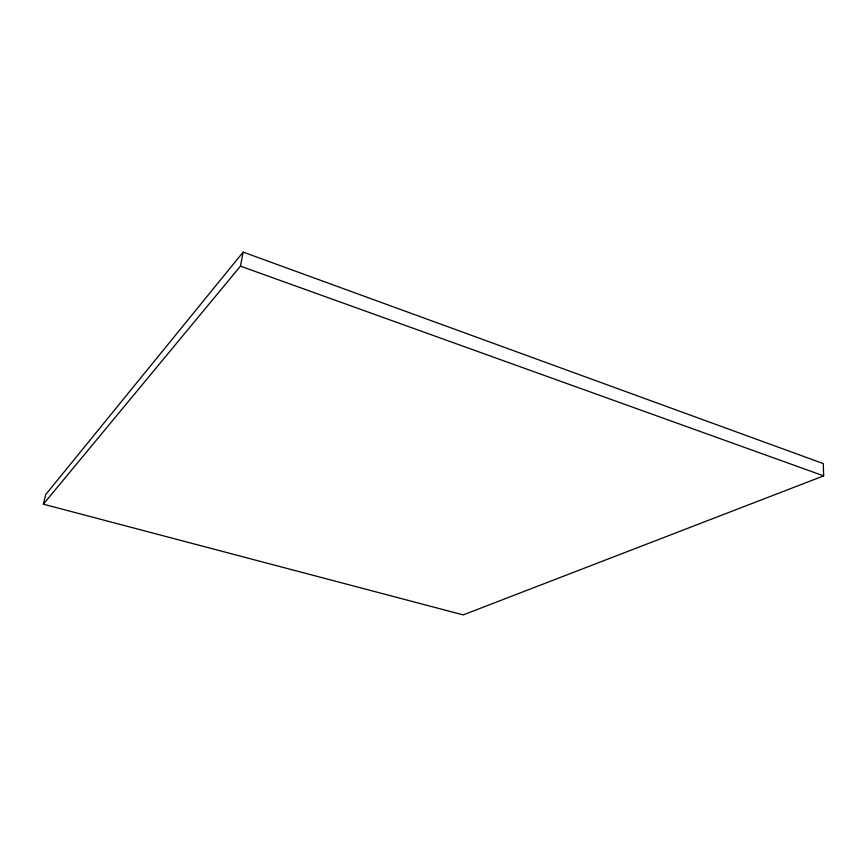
<?xml version="1.0" encoding="UTF-8"?>
<svg xmlns="http://www.w3.org/2000/svg" width="867" height="867" viewBox="0 0 867 867"><rect width="100%" height="100%" fill="white"/><g stroke="black" fill="none" stroke-linecap="round" stroke-linejoin="round"><path stroke-width="1.3" d="M43.35 504.182L240.452 266.147L243.161 252.102L823.282 463.596L823.65 475.864L463.216 614.898L43.35 504.182L45.734 494.537L243.161 252.102M240.452 266.147L823.65 475.864"/></g></svg>
